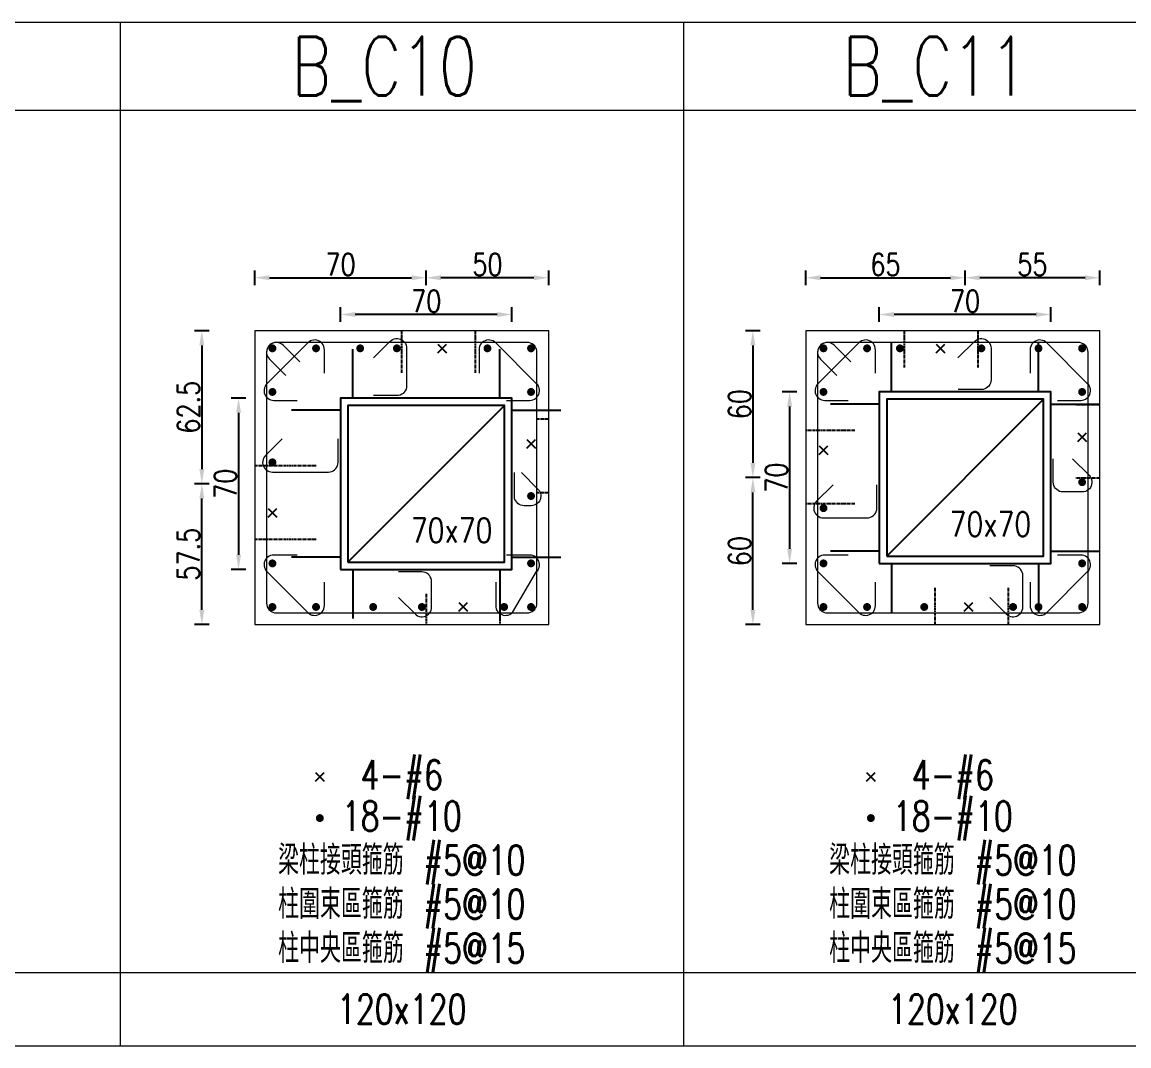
# Model space of a CAD drawing. Header units: millimetres. Extents: x 1453 to 6172, y 54950 to 59013.
# Drawn here: x 4447.1 to 4899, y 55389.2 to 55807.2 of the extents above; entities that cross this region are included whole.
import ezdxf
from ezdxf.enums import TextEntityAlignment as Align

# ---------------------------------------------------------------- set-up
doc = ezdxf.new("R2010")
doc.units = ezdxf.units.MM
doc.linetypes.add('CENTER', pattern=[2, 1.25, -0.25, 0.25, -0.25])
for name, color, linetype in [('SRC鋼梁', 1, 'Continuous'), ('TC-鋼柱', 11, 'Continuous'), ('主筋斷面', 1, 'Continuous'), ('工作筋', 1, 'Continuous'), ('文字-主筋根數', 7, 'Continuous'), ('文字-剪力筋 中央區', 7, 'Continuous'), ('文字-剪力筋-BC', 7, 'Continuous'), ('文字-剪力筋-圍束區', 7, 'Continuous'), ('文字-斷面尺寸', 7, 'Continuous'), ('文字-柱線名稱', 7, 'Continuous'), ('柱斷面線', 4, 'Continuous'), ('標註字', 4, 'Continuous'), ('箍筋線', 1, 'Continuous'), ('網格線', 7, 'Continuous')]:
    doc.layers.add(name, color=color, linetype=linetype)
doc.layers.add('TC-鋼粱(隱藏)', color=183, linetype='CENTER', plot=False)
doc.styles.add('TXT', font='TXT.shx', dxfattribs={"width": 0.8, "bigfont": 'ae.shx'})
doc.dimstyles.new('TC-DIM1(60)', dxfattribs={"dimscale": 0.3, "dimtxt": 30, "dimasz": 20, "dimexe": 10, "dimexo": 10, "dimgap": 3, "dimtad": 1, "dimdec": 1, "dimdsep": 46, "dimtxsty": 'TXT', "dimcen": 1, "dimclrd": 4, "dimclre": 4, "dimclrt": 6, "dimadec": 0, "dimazin": 0, "dimtfac": 1, "dimtdec": 1, "dimtix": 1, "dimtofl": 0, "dimtmove": 2, "dimatfit": 3, "dimfxl": 10, "dimtolj": 1, "dimtzin": 0, "dimarcsym": 0})

# ---------------------------------------------------------------- blocks, each defined once
blk = doc.blocks.new('Circle_Filled')
at = {"const_width": 0.5}
blk.add_lwpolyline([(-0.25, 0, 1), (0.25, 0, 1)], format="xyb", close=True, dxfattribs=at)
blk = doc.blocks.new('*D56')
at = {"layer": 'Defpoints', "color": 0}
for p in [(4612.08, 55702.85), (4612.08, 55687.85), (4542.08, 55681.23)]:
    blk.add_point(p, dxfattribs=at)
at = {"layer": '標註字', "color": 4, "lineweight": -2}
for p, q in [((4542.08, 55699.85), (4542.08, 55705.85)), ((4612.08, 55699.85), (4612.08, 55705.85)), ((4548.08, 55702.85), (4606.08, 55702.85))]:
    blk.add_line(p, q, dxfattribs=at)
at = {"layer": '標註字', "color": 4}
for points in [[(4548.08, 55703.85), (4548.08, 55701.85), (4542.08, 55702.85)], [(4606.08, 55703.85), (4606.08, 55701.85), (4612.08, 55702.85)]]:
    blk.add_solid(points, dxfattribs=at)
at = {"layer": '標註字', "color": 6, "insert": (4577.08, 55708.25), "char_height": 9, "attachment_point": 5, "style": 'TXT'}
blk.add_mtext('\\A1;70', dxfattribs=at)
blk = doc.blocks.new('*D57')
at = {"layer": 'Defpoints', "color": 0}
for p in [(4612.08, 55702.85), (4612.08, 55687.85), (4662.08, 55681.23)]:
    blk.add_point(p, dxfattribs=at)
at = {"layer": '標註字', "color": 4, "lineweight": -2}
for p, q in [((4612.08, 55699.85), (4612.08, 55705.85)), ((4662.08, 55699.85), (4662.08, 55705.85)), ((4656.08, 55702.85), (4618.08, 55702.85))]:
    blk.add_line(p, q, dxfattribs=at)
at = {"layer": '標註字', "color": 4}
for points in [[(4618.08, 55703.85), (4618.08, 55701.85), (4612.08, 55702.85)], [(4656.08, 55703.85), (4656.08, 55701.85), (4662.08, 55702.85)]]:
    blk.add_solid(points, dxfattribs=at)
at = {"layer": '標註字', "color": 6, "insert": (4637.08, 55708.25), "char_height": 9, "attachment_point": 5, "style": 'TXT'}
blk.add_mtext('\\A1;50', dxfattribs=at)
blk = doc.blocks.new('*D58')
at = {"layer": 'Defpoints', "color": 0}
for p in [(4520.46, 55618.73), (4535.46, 55618.73), (4542.08, 55561.23)]:
    blk.add_point(p, dxfattribs=at)
at = {"layer": '標註字', "color": 4, "lineweight": -2}
for p, q in [((4523.46, 55618.73), (4517.46, 55618.73)), ((4520.46, 55567.23), (4520.46, 55612.73)), ((4523.46, 55561.23), (4517.46, 55561.23))]:
    blk.add_line(p, q, dxfattribs=at)
at = {"layer": '標註字', "color": 4}
for points in [[(4519.46, 55612.73), (4521.46, 55612.73), (4520.46, 55618.73)], [(4519.46, 55567.23), (4521.46, 55567.23), (4520.46, 55561.23)]]:
    blk.add_solid(points, dxfattribs=at)
at = {"layer": '標註字', "color": 6, "insert": (4515.06, 55589.98), "char_height": 9, "attachment_point": 5, "rotation": 90, "style": 'TXT'}
blk.add_mtext('\\A1;57.5', dxfattribs=at)
blk = doc.blocks.new('*D59')
at = {"layer": 'Defpoints', "color": 0}
for p in [(4542.08, 55681.23), (4520.46, 55618.73), (4535.46, 55618.73)]:
    blk.add_point(p, dxfattribs=at)
at = {"layer": '標註字', "color": 4, "lineweight": -2}
for p, q in [((4523.46, 55681.23), (4517.46, 55681.23)), ((4520.46, 55675.23), (4520.46, 55624.73)), ((4523.46, 55618.73), (4517.46, 55618.73))]:
    blk.add_line(p, q, dxfattribs=at)
at = {"layer": '標註字', "color": 4}
for points in [[(4519.46, 55675.23), (4521.46, 55675.23), (4520.46, 55681.23)], [(4519.46, 55624.73), (4521.46, 55624.73), (4520.46, 55618.73)]]:
    blk.add_solid(points, dxfattribs=at)
at = {"layer": '標註字', "color": 6, "insert": (4515.06, 55649.98), "char_height": 9, "attachment_point": 5, "rotation": 90, "style": 'TXT'}
blk.add_mtext('\\A1;62.5', dxfattribs=at)
blk = doc.blocks.new('*D60')
at = {"layer": 'Defpoints', "color": 0}
for p in [(4577.08, 55653.73), (4535.46, 55583.73), (4577.08, 55583.73)]:
    blk.add_point(p, dxfattribs=at)
at = {"layer": '標註字', "color": 4, "lineweight": -2}
for p, q in [((4538.46, 55653.73), (4532.46, 55653.73)), ((4535.46, 55647.73), (4535.46, 55589.73)), ((4538.46, 55583.73), (4532.46, 55583.73))]:
    blk.add_line(p, q, dxfattribs=at)
at = {"layer": '標註字', "color": 4}
for points in [[(4534.46, 55647.73), (4536.46, 55647.73), (4535.46, 55653.73)], [(4534.46, 55589.73), (4536.46, 55589.73), (4535.46, 55583.73)]]:
    blk.add_solid(points, dxfattribs=at)
at = {"layer": '標註字', "color": 6, "insert": (4530.06, 55618.73), "char_height": 9, "attachment_point": 5, "rotation": 90, "style": 'TXT'}
blk.add_mtext('\\A1;70', dxfattribs=at)
blk = doc.blocks.new('*D61')
at = {"layer": 'Defpoints', "color": 0}
for p in [(4577.08, 55687.85), (4577.08, 55653.73), (4647.08, 55653.73)]:
    blk.add_point(p, dxfattribs=at)
at = {"layer": '標註字', "color": 4, "lineweight": -2}
for p, q in [((4577.08, 55684.85), (4577.08, 55690.85)), ((4641.08, 55687.85), (4583.08, 55687.85)), ((4647.08, 55684.85), (4647.08, 55690.85))]:
    blk.add_line(p, q, dxfattribs=at)
at = {"layer": '標註字', "color": 4}
for points in [[(4583.08, 55688.85), (4583.08, 55686.85), (4577.08, 55687.85)], [(4641.08, 55688.85), (4641.08, 55686.85), (4647.08, 55687.85)]]:
    blk.add_solid(points, dxfattribs=at)
at = {"layer": '標註字', "color": 6, "insert": (4612.08, 55693.25), "char_height": 9, "attachment_point": 5, "style": 'TXT'}
blk.add_mtext('\\A1;70', dxfattribs=at)
blk = doc.blocks.new('*D62')
at = {"layer": 'Defpoints', "color": 0}
for p in [(4832.08, 55702.85), (4832.08, 55687.85), (4767.08, 55681.23)]:
    blk.add_point(p, dxfattribs=at)
at = {"layer": '標註字', "color": 4, "lineweight": -2}
for p, q in [((4767.08, 55699.85), (4767.08, 55705.85)), ((4832.08, 55699.85), (4832.08, 55705.85)), ((4773.08, 55702.85), (4826.08, 55702.85))]:
    blk.add_line(p, q, dxfattribs=at)
at = {"layer": '標註字', "color": 4}
for points in [[(4773.08, 55703.85), (4773.08, 55701.85), (4767.08, 55702.85)], [(4826.08, 55703.85), (4826.08, 55701.85), (4832.08, 55702.85)]]:
    blk.add_solid(points, dxfattribs=at)
at = {"layer": '標註字', "color": 6, "insert": (4799.58, 55708.25), "char_height": 9, "attachment_point": 5, "style": 'TXT'}
blk.add_mtext('\\A1;65', dxfattribs=at)
blk = doc.blocks.new('*D63')
at = {"layer": 'Defpoints', "color": 0}
for p in [(4832.08, 55702.85), (4832.08, 55687.85), (4887.08, 55681.23)]:
    blk.add_point(p, dxfattribs=at)
at = {"layer": '標註字', "color": 4, "lineweight": -2}
for p, q in [((4832.08, 55699.85), (4832.08, 55705.85)), ((4887.08, 55699.85), (4887.08, 55705.85)), ((4881.08, 55702.85), (4838.08, 55702.85))]:
    blk.add_line(p, q, dxfattribs=at)
at = {"layer": '標註字', "color": 4}
for points in [[(4838.08, 55703.85), (4838.08, 55701.85), (4832.08, 55702.85)], [(4881.08, 55703.85), (4881.08, 55701.85), (4887.08, 55702.85)]]:
    blk.add_solid(points, dxfattribs=at)
at = {"layer": '標註字', "color": 6, "insert": (4859.58, 55708.25), "char_height": 9, "attachment_point": 5, "style": 'TXT'}
blk.add_mtext('\\A1;55', dxfattribs=at)
blk = doc.blocks.new('*D64')
at = {"layer": 'Defpoints', "color": 0}
for p in [(4745.46, 55621.23), (4760.46, 55621.23), (4767.08, 55561.23)]:
    blk.add_point(p, dxfattribs=at)
at = {"layer": '標註字', "color": 4, "lineweight": -2}
for p, q in [((4748.46, 55621.23), (4742.46, 55621.23)), ((4745.46, 55567.23), (4745.46, 55615.23)), ((4748.46, 55561.23), (4742.46, 55561.23))]:
    blk.add_line(p, q, dxfattribs=at)
at = {"layer": '標註字', "color": 4}
for points in [[(4744.46, 55615.23), (4746.46, 55615.23), (4745.46, 55621.23)], [(4744.46, 55567.23), (4746.46, 55567.23), (4745.46, 55561.23)]]:
    blk.add_solid(points, dxfattribs=at)
at = {"layer": '標註字', "color": 6, "insert": (4740.06, 55591.23), "char_height": 9, "attachment_point": 5, "rotation": 90, "style": 'TXT'}
blk.add_mtext('\\A1;60', dxfattribs=at)
blk = doc.blocks.new('*D65')
at = {"layer": 'Defpoints', "color": 0}
for p in [(4767.08, 55681.23), (4745.46, 55621.23), (4760.46, 55621.23)]:
    blk.add_point(p, dxfattribs=at)
at = {"layer": '標註字', "color": 4, "lineweight": -2}
for p, q in [((4748.46, 55681.23), (4742.46, 55681.23)), ((4745.46, 55675.23), (4745.46, 55627.23)), ((4748.46, 55621.23), (4742.46, 55621.23))]:
    blk.add_line(p, q, dxfattribs=at)
at = {"layer": '標註字', "color": 4}
for points in [[(4744.46, 55675.23), (4746.46, 55675.23), (4745.46, 55681.23)], [(4744.46, 55627.23), (4746.46, 55627.23), (4745.46, 55621.23)]]:
    blk.add_solid(points, dxfattribs=at)
at = {"layer": '標註字', "color": 6, "insert": (4740.06, 55651.23), "char_height": 9, "attachment_point": 5, "rotation": 90, "style": 'TXT'}
blk.add_mtext('\\A1;60', dxfattribs=at)
blk = doc.blocks.new('*D66')
at = {"layer": 'Defpoints', "color": 0}
for p in [(4797.08, 55656.23), (4760.46, 55586.23), (4797.08, 55586.23)]:
    blk.add_point(p, dxfattribs=at)
at = {"layer": '標註字', "color": 4, "lineweight": -2}
for p, q in [((4763.46, 55656.23), (4757.46, 55656.23)), ((4760.46, 55650.23), (4760.46, 55592.23)), ((4763.46, 55586.23), (4757.46, 55586.23))]:
    blk.add_line(p, q, dxfattribs=at)
at = {"layer": '標註字', "color": 4}
for points in [[(4759.46, 55650.23), (4761.46, 55650.23), (4760.46, 55656.23)], [(4759.46, 55592.23), (4761.46, 55592.23), (4760.46, 55586.23)]]:
    blk.add_solid(points, dxfattribs=at)
at = {"layer": '標註字', "color": 6, "insert": (4755.06, 55621.23), "char_height": 9, "attachment_point": 5, "rotation": 90, "style": 'TXT'}
blk.add_mtext('\\A1;70', dxfattribs=at)
blk = doc.blocks.new('*D67')
at = {"layer": 'Defpoints', "color": 0}
for p in [(4797.08, 55687.85), (4797.08, 55656.23), (4867.08, 55656.23)]:
    blk.add_point(p, dxfattribs=at)
at = {"layer": '標註字', "color": 4, "lineweight": -2}
for p, q in [((4797.08, 55684.85), (4797.08, 55690.85)), ((4861.08, 55687.85), (4803.08, 55687.85)), ((4867.08, 55684.85), (4867.08, 55690.85))]:
    blk.add_line(p, q, dxfattribs=at)
at = {"layer": '標註字', "color": 4}
for points in [[(4803.08, 55688.85), (4803.08, 55686.85), (4797.08, 55687.85)], [(4861.08, 55688.85), (4861.08, 55686.85), (4867.08, 55687.85)]]:
    blk.add_solid(points, dxfattribs=at)
at = {"layer": '標註字', "color": 6, "insert": (4832.08, 55693.25), "char_height": 9, "attachment_point": 5, "style": 'TXT'}
blk.add_mtext('\\A1;70', dxfattribs=at)
blk = doc.blocks.new('x')
at = {"layer": '工作筋'}
for p, q in [((-1.77, -1.77), (1.77, 1.77)), ((-1.77, 1.77), (1.77, -1.77))]:
    blk.add_line(p, q, dxfattribs=at)
blk = doc.blocks.new('-70x70')
for points in [[(0, 0), (70, 0), (70, 70), (0, 70)], [(3, 3), (67, 3), (67, 67), (3, 67)]]:
    blk.add_lwpolyline(points, close=True)
at = {"layer": 'Defpoints', "color": 2}
for p, q in [((5, 85), (5, 90)), ((65, 85), (65, 90)), ((-15, 65), (-20, 65)), ((85, 65), (90, 65)), ((-15, 5), (-20, 5)), ((85, 5), (90, 5)), ((5, -15), (5, -20)), ((65, -15), (65, -20))]:
    blk.add_line(p, q, dxfattribs=at)
at = {"layer": 'Defpoints'}
for p, q in [((5, 70), (5, 85)), ((65, 70), (65, 85)), ((0, 65), (-15, 65)), ((3, 3), (67, 67)), ((70, 65), (85, 65)), ((0, 5), (-15, 5)), ((70, 5), (85, 5)), ((5, 0), (5, -15)), ((65, 0), (65, -15))]:
    blk.add_line(p, q, dxfattribs=at)
at = {"layer": 'Defpoints', "style": 'TXT', "width": 0.8}
blk.add_text('70x70', height=10, dxfattribs=at).set_placement((62, 8), align=Align.BOTTOM_RIGHT)

msp = doc.modelspace()

# ---------------------------------------------------------------- linework, layer by layer
at = {"layer": 'TC-鋼粱(隱藏)'}
for p, q in [((4602, 55681.23), (4602, 55663.73)), ((4632, 55681.23), (4632, 55663.73)), ((4807.25, 55681.23), (4807.25, 55666.23)), ((4837.25, 55681.23), (4837.25, 55666.23)), ((4887.08, 55651.01), (4877.08, 55651.01)), ((4662.08, 55645.05), (4657.08, 55645.05)), ((4787.08, 55640.55), (4767.08, 55640.55)), ((4567.08, 55626.04), (4542.08, 55626.04)), ((4887.08, 55621.01), (4877.08, 55621.01)), ((4662.08, 55615.05), (4657.08, 55615.05)), ((4787.08, 55610.55), (4767.08, 55610.55)), ((4567.08, 55596.04), (4542.08, 55596.04)), ((4612.08, 55573.73), (4612.08, 55561.23)), ((4642.08, 55573.73), (4642.08, 55561.23)), ((4819.75, 55576.23), (4819.75, 55561.23)), ((4849.75, 55576.23), (4849.75, 55561.23))]:
    msp.add_line(p, q, dxfattribs=at)
at = {"layer": '柱斷面線', "lineweight": 5}
for points in [[(4542.08, 55561.23), (4662.08, 55561.23), (4662.08, 55681.23), (4542.08, 55681.23), (4542.08, 55561.23)], [(4767.08, 55561.23), (4887.08, 55561.23), (4887.08, 55681.23), (4767.08, 55681.23), (4767.08, 55561.23)]]:
    msp.add_lwpolyline(points, dxfattribs=at)
at = {"layer": '箍筋線', "lineweight": 5}
for points in [[(4570.51, 55663.94), (4570.51, 55673.48), (4570.45, 55674.14), (4570.29, 55674.79), (4570.01, 55675.4), (4569.64, 55675.96), (4569.18, 55676.44), (4568.65, 55676.84), (4568.06, 55677.15), (4567.42, 55677.35), (4566.76, 55677.45), (4566.09, 55677.43), (4565.43, 55677.3), (4564.81, 55677.06), (4564.23, 55676.72), (4563.72, 55676.29), (4547.02, 55659.59), (4546.59, 55659.07), (4546.25, 55658.5), (4546.01, 55657.87), (4545.88, 55657.22), (4545.86, 55656.55), (4545.95, 55655.89), (4546.16, 55655.25), (4546.46, 55654.66), (4546.87, 55654.13), (4547.35, 55653.67), (4547.91, 55653.3), (4548.52, 55653.02), (4549.16, 55652.86), (4549.83, 55652.8), (4559.37, 55652.8)], [(4590.52, 55670.11), (4597.27, 55676.86), (4597.78, 55677.29), (4598.36, 55677.63), (4598.98, 55677.87), (4599.64, 55678), (4600.3, 55678.02), (4600.97, 55677.92), (4601.6, 55677.72), (4602.2, 55677.41), (4602.73, 55677.01), (4603.19, 55676.52), (4603.56, 55675.97), (4603.83, 55675.36), (4604, 55674.71), (4604.06, 55674.05), (4604.06, 55658.7), (4604, 55658.01), (4603.82, 55657.34), (4603.52, 55656.71), (4603.13, 55656.15), (4602.64, 55655.66), (4602.07, 55655.26), (4601.44, 55654.97), (4600.77, 55654.79), (4600.08, 55654.73), (4590.54, 55654.73)], [(4644.79, 55652.8), (4654.33, 55652.8), (4655, 55652.86), (4655.65, 55653.02), (4656.26, 55653.3), (4656.81, 55653.67), (4657.3, 55654.13), (4657.7, 55654.66), (4658.01, 55655.25), (4658.21, 55655.89), (4658.3, 55656.55), (4658.28, 55657.22), (4658.15, 55657.87), (4657.92, 55658.5), (4657.58, 55659.07), (4657.14, 55659.59), (4640.44, 55676.29), (4639.93, 55676.72), (4639.35, 55677.06), (4638.73, 55677.3), (4638.08, 55677.43), (4637.41, 55677.45), (4636.75, 55677.35), (4636.11, 55677.15), (4635.52, 55676.84), (4634.98, 55676.44), (4634.52, 55675.96), (4634.15, 55675.4), (4633.88, 55674.79), (4633.71, 55674.14), (4633.66, 55673.48), (4633.66, 55663.94)], [(4795.51, 55663.94), (4795.51, 55673.48), (4795.45, 55674.14), (4795.29, 55674.79), (4795.01, 55675.4), (4794.64, 55675.96), (4794.18, 55676.44), (4793.65, 55676.84), (4793.06, 55677.15), (4792.42, 55677.35), (4791.76, 55677.45), (4791.09, 55677.43), (4790.43, 55677.3), (4789.81, 55677.06), (4789.23, 55676.72), (4788.72, 55676.29), (4772.02, 55659.59), (4771.59, 55659.07), (4771.25, 55658.5), (4771.01, 55657.87), (4770.88, 55657.22), (4770.86, 55656.55), (4770.95, 55655.89), (4771.16, 55655.25), (4771.46, 55654.66), (4771.87, 55654.13), (4772.35, 55653.67), (4772.91, 55653.3), (4773.52, 55653.02), (4774.16, 55652.86), (4774.83, 55652.8), (4784.37, 55652.8)], [(4829.19, 55670.11), (4835.94, 55676.86), (4836.45, 55677.29), (4837.02, 55677.63), (4837.65, 55677.87), (4838.3, 55678), (4838.97, 55678.02), (4839.63, 55677.92), (4840.27, 55677.72), (4840.86, 55677.41), (4841.4, 55677.01), (4841.86, 55676.52), (4842.23, 55675.97), (4842.5, 55675.36), (4842.67, 55674.71), (4842.72, 55674.05), (4842.72, 55661.2), (4842.66, 55660.51), (4842.48, 55659.84), (4842.19, 55659.21), (4841.79, 55658.65), (4841.3, 55658.16), (4840.74, 55657.76), (4840.11, 55657.47), (4839.44, 55657.29), (4838.75, 55657.23), (4829.21, 55657.23)], [(4869.79, 55652.8), (4879.33, 55652.8), (4880, 55652.86), (4880.65, 55653.02), (4881.26, 55653.3), (4881.81, 55653.67), (4882.3, 55654.13), (4882.7, 55654.66), (4883.01, 55655.25), (4883.21, 55655.89), (4883.3, 55656.55), (4883.28, 55657.22), (4883.15, 55657.87), (4882.92, 55658.5), (4882.58, 55659.07), (4882.14, 55659.59), (4865.44, 55676.29), (4864.93, 55676.72), (4864.35, 55677.06), (4863.73, 55677.3), (4863.08, 55677.43), (4862.41, 55677.45), (4861.75, 55677.35), (4861.11, 55677.15), (4860.52, 55676.84), (4859.98, 55676.44), (4859.52, 55675.96), (4859.15, 55675.4), (4858.88, 55674.79), (4858.71, 55674.14), (4858.66, 55673.48), (4858.66, 55663.94)], [(4560.41, 55668.52), (4553.66, 55675.27), (4553.15, 55675.7), (4552.58, 55676.04), (4551.95, 55676.28), (4551.3, 55676.41), (4550.63, 55676.43), (4549.97, 55676.33), (4549.33, 55676.13), (4548.74, 55675.82), (4548.2, 55675.42), (4547.74, 55674.93), (4547.37, 55674.38), (4547.1, 55673.77), (4546.93, 55673.12), (4546.88, 55672.46), (4546.88, 55570), (4546.94, 55569.31), (4547.12, 55568.64), (4547.41, 55568.01), (4547.81, 55567.44), (4548.3, 55566.95), (4548.86, 55566.55), (4549.49, 55566.26), (4550.16, 55566.08), (4550.85, 55566.02), (4653.31, 55566.02), (4654, 55566.08), (4654.67, 55566.26), (4655.3, 55566.55), (4655.87, 55566.95), (4656.36, 55567.44), (4656.75, 55568.01), (4657.05, 55568.64), (4657.23, 55569.31), (4657.29, 55570), (4657.29, 55672.46), (4657.23, 55673.15), (4657.05, 55673.82), (4656.75, 55674.44), (4656.36, 55675.01), (4655.87, 55675.5), (4655.3, 55675.9), (4654.67, 55676.19), (4654, 55676.37), (4653.31, 55676.43), (4550.85, 55676.43), (4550.19, 55676.38), (4549.54, 55676.21), (4548.93, 55675.94), (4548.37, 55675.56), (4547.89, 55675.11), (4547.49, 55674.57), (4547.18, 55673.98), (4546.98, 55673.34), (4546.88, 55672.68), (4546.9, 55672.01), (4547.03, 55671.36), (4547.27, 55670.73), (4547.61, 55670.16), (4548.04, 55669.65), (4554.79, 55662.9)], [(4785.41, 55668.52), (4778.66, 55675.27), (4778.15, 55675.7), (4777.58, 55676.04), (4776.95, 55676.28), (4776.3, 55676.41), (4775.63, 55676.43), (4774.97, 55676.33), (4774.33, 55676.13), (4773.74, 55675.82), (4773.2, 55675.42), (4772.74, 55674.93), (4772.37, 55674.38), (4772.1, 55673.77), (4771.93, 55673.12), (4771.88, 55672.46), (4771.88, 55570), (4771.94, 55569.31), (4772.12, 55568.64), (4772.41, 55568.01), (4772.81, 55567.44), (4773.3, 55566.95), (4773.86, 55566.55), (4774.49, 55566.26), (4775.16, 55566.08), (4775.85, 55566.02), (4878.31, 55566.02), (4879, 55566.08), (4879.67, 55566.26), (4880.3, 55566.55), (4880.87, 55566.95), (4881.36, 55567.44), (4881.75, 55568.01), (4882.05, 55568.64), (4882.23, 55569.31), (4882.29, 55570), (4882.29, 55672.46), (4882.23, 55673.15), (4882.05, 55673.82), (4881.75, 55674.44), (4881.36, 55675.01), (4880.87, 55675.5), (4880.3, 55675.9), (4879.67, 55676.19), (4879, 55676.37), (4878.31, 55676.43), (4775.85, 55676.43), (4775.19, 55676.38), (4774.54, 55676.21), (4773.93, 55675.94), (4773.37, 55675.56), (4772.89, 55675.11), (4772.49, 55674.57), (4772.18, 55673.98), (4771.98, 55673.34), (4771.88, 55672.68), (4771.9, 55672.01), (4772.03, 55671.36), (4772.27, 55670.73), (4772.61, 55670.16), (4773.04, 55669.65), (4779.79, 55662.9)], [(4553.2, 55637.05), (4546.45, 55630.3), (4546.02, 55629.79), (4545.68, 55629.22), (4545.44, 55628.59), (4545.31, 55627.94), (4545.29, 55627.27), (4545.39, 55626.61), (4545.59, 55625.97), (4545.9, 55625.38), (4546.3, 55624.84), (4546.78, 55624.38), (4547.34, 55624.01), (4547.95, 55623.74), (4548.6, 55623.57), (4549.26, 55623.52), (4572.11, 55623.52), (4572.8, 55623.58), (4573.47, 55623.76), (4574.09, 55624.05), (4574.66, 55624.45), (4575.15, 55624.94), (4575.55, 55625.5), (4575.84, 55626.13), (4576.02, 55626.8), (4576.08, 55627.49), (4576.08, 55637.03)], [(4875.97, 55628.93), (4882.71, 55622.19), (4883.14, 55621.68), (4883.48, 55621.1), (4883.72, 55620.48), (4883.85, 55619.82), (4883.87, 55619.15), (4883.78, 55618.49), (4883.57, 55617.85), (4883.27, 55617.26), (4882.87, 55616.73), (4882.38, 55616.27), (4881.82, 55615.9), (4881.21, 55615.62), (4880.57, 55615.46), (4879.9, 55615.4), (4872.06, 55615.4), (4871.37, 55615.46), (4870.7, 55615.64), (4870.07, 55615.93), (4869.5, 55616.33), (4869.01, 55616.82), (4868.61, 55617.39), (4868.32, 55618.02), (4868.14, 55618.69), (4868.08, 55619.38), (4868.08, 55628.92)], [(4650.97, 55623.29), (4657.71, 55616.54), (4658.14, 55616.03), (4658.48, 55615.46), (4658.72, 55614.83), (4658.85, 55614.18), (4658.87, 55613.51), (4658.78, 55612.85), (4658.57, 55612.21), (4658.27, 55611.62), (4657.87, 55611.08), (4657.38, 55610.62), (4656.82, 55610.25), (4656.21, 55609.98), (4655.57, 55609.81), (4654.9, 55609.76), (4652.06, 55609.76), (4651.37, 55609.82), (4650.7, 55610), (4650.07, 55610.29), (4649.5, 55610.69), (4649.01, 55611.18), (4648.61, 55611.74), (4648.32, 55612.37), (4648.14, 55613.04), (4648.08, 55613.73), (4648.08, 55623.27)], [(4778.2, 55618.34), (4771.45, 55611.6), (4771.02, 55611.09), (4770.68, 55610.51), (4770.44, 55609.89), (4770.31, 55609.23), (4770.29, 55608.56), (4770.39, 55607.9), (4770.59, 55607.26), (4770.9, 55606.67), (4771.3, 55606.14), (4771.78, 55605.68), (4772.34, 55605.31), (4772.95, 55605.03), (4773.6, 55604.87), (4774.26, 55604.81), (4792.11, 55604.81), (4792.8, 55604.87), (4793.47, 55605.05), (4794.09, 55605.34), (4794.66, 55605.74), (4795.15, 55606.23), (4795.55, 55606.8), (4795.84, 55607.43), (4796.02, 55608.09), (4796.08, 55608.78), (4796.08, 55618.32)], [(4559.37, 55589.65), (4549.83, 55589.65), (4549.16, 55589.6), (4548.52, 55589.43), (4547.91, 55589.16), (4547.35, 55588.79), (4546.87, 55588.33), (4546.46, 55587.79), (4546.16, 55587.2), (4545.95, 55586.56), (4545.86, 55585.9), (4545.88, 55585.23), (4546.01, 55584.58), (4546.25, 55583.95), (4546.59, 55583.38), (4547.02, 55582.87), (4563.72, 55566.16), (4564.23, 55565.73), (4564.81, 55565.39), (4565.43, 55565.15), (4566.09, 55565.02), (4566.76, 55565.01), (4567.42, 55565.1), (4568.06, 55565.3), (4568.65, 55565.61), (4569.18, 55566.01), (4569.64, 55566.5), (4570.01, 55567.05), (4570.29, 55567.66), (4570.45, 55568.31), (4570.51, 55568.97), (4570.51, 55578.51)], [(4640.47, 55578.51), (4640.47, 55568.97), (4640.52, 55568.31), (4640.69, 55567.66), (4640.96, 55567.05), (4641.33, 55566.5), (4641.79, 55566.01), (4642.33, 55565.61), (4642.92, 55565.3), (4643.56, 55565.1), (4644.22, 55565.01), (4644.89, 55565.02), (4645.54, 55565.15), (4646.16, 55565.39), (4646.74, 55565.73), (4647.25, 55566.16), (4657.14, 55582.87), (4657.58, 55583.38), (4657.92, 55583.95), (4658.15, 55584.58), (4658.28, 55585.23), (4658.3, 55585.9), (4658.21, 55586.56), (4658.01, 55587.2), (4657.7, 55587.79), (4657.3, 55588.33), (4656.81, 55588.79), (4656.26, 55589.16), (4655.65, 55589.43), (4655, 55589.6), (4654.33, 55589.65), (4644.79, 55589.65)], [(4784.37, 55589.65), (4774.83, 55589.65), (4774.16, 55589.6), (4773.52, 55589.43), (4772.91, 55589.16), (4772.35, 55588.79), (4771.87, 55588.33), (4771.46, 55587.79), (4771.16, 55587.2), (4770.95, 55586.56), (4770.86, 55585.9), (4770.88, 55585.23), (4771.01, 55584.58), (4771.25, 55583.95), (4771.59, 55583.38), (4772.02, 55582.87), (4788.72, 55566.16), (4789.23, 55565.73), (4789.81, 55565.39), (4790.43, 55565.15), (4791.09, 55565.02), (4791.76, 55565.01), (4792.42, 55565.1), (4793.06, 55565.3), (4793.65, 55565.61), (4794.18, 55566.01), (4794.64, 55566.5), (4795.01, 55567.05), (4795.29, 55567.66), (4795.45, 55568.31), (4795.51, 55568.97), (4795.51, 55578.51)], [(4858.66, 55578.51), (4858.66, 55568.97), (4858.71, 55568.31), (4858.88, 55567.66), (4859.15, 55567.05), (4859.52, 55566.5), (4859.98, 55566.01), (4860.52, 55565.61), (4861.11, 55565.3), (4861.75, 55565.1), (4862.41, 55565.01), (4863.08, 55565.02), (4863.73, 55565.15), (4864.35, 55565.39), (4864.93, 55565.73), (4865.44, 55566.16), (4882.14, 55582.87), (4882.58, 55583.38), (4882.92, 55583.95), (4883.15, 55584.58), (4883.28, 55585.23), (4883.3, 55585.9), (4883.21, 55586.56), (4883.01, 55587.2), (4882.7, 55587.79), (4882.3, 55588.33), (4881.81, 55588.79), (4881.26, 55589.16), (4880.65, 55589.43), (4880, 55589.6), (4879.33, 55589.65), (4869.79, 55589.65)], [(4600.75, 55572.34), (4607.5, 55565.6), (4608.01, 55565.16), (4608.58, 55564.83), (4609.21, 55564.59), (4609.86, 55564.46), (4610.53, 55564.44), (4611.19, 55564.53), (4611.83, 55564.73), (4612.42, 55565.04), (4612.96, 55565.44), (4613.42, 55565.93), (4613.79, 55566.48), (4614.06, 55567.09), (4614.23, 55567.74), (4614.28, 55568.41), (4614.28, 55578.75), (4614.22, 55579.44), (4614.04, 55580.11), (4613.75, 55580.74), (4613.35, 55581.31), (4612.86, 55581.8), (4612.3, 55582.19), (4611.67, 55582.49), (4611, 55582.67), (4610.31, 55582.73), (4600.77, 55582.73)], [(4842.15, 55572.34), (4848.9, 55565.6), (4849.41, 55565.16), (4849.98, 55564.83), (4850.61, 55564.59), (4851.26, 55564.46), (4851.93, 55564.44), (4852.59, 55564.53), (4853.23, 55564.73), (4853.82, 55565.04), (4854.36, 55565.44), (4854.82, 55565.93), (4855.19, 55566.48), (4855.46, 55567.09), (4855.63, 55567.74), (4855.68, 55568.41), (4855.68, 55581.25), (4855.62, 55581.94), (4855.44, 55582.61), (4855.15, 55583.24), (4854.75, 55583.81), (4854.26, 55584.3), (4853.7, 55584.69), (4853.07, 55584.99), (4852.4, 55585.17), (4851.71, 55585.23), (4842.17, 55585.23)]]:
    msp.add_lwpolyline(points, dxfattribs=at)
at = {"layer": '網格線', "lineweight": 5}
for points in [[(4227.08, 55807.23), (4487.08, 55807.23)], [(4487.08, 55807.23), (4717.08, 55807.23)], [(4487.08, 55807.23), (4487.08, 55771.23)], [(4717.08, 55807.23), (4937.08, 55807.23)], [(4717.08, 55807.23), (4717.08, 55771.23)], [(4227.08, 55771.23), (4487.08, 55771.23)], [(4487.08, 55771.23), (4487.08, 55419.23)], [(4487.08, 55771.23), (4717.08, 55771.23)], [(4717.08, 55771.23), (4717.08, 55419.23)], [(4717.08, 55771.23), (4937.08, 55771.23)], [(4227.08, 55419.23), (4487.08, 55419.23)], [(4487.08, 55419.23), (4717.08, 55419.23)], [(4487.08, 55419.23), (4487.08, 55389.23)], [(4717.08, 55419.23), (4937.08, 55419.23)], [(4717.08, 55419.23), (4717.08, 55389.23)], [(4227.08, 55389.23), (4487.08, 55389.23)], [(4487.08, 55389.23), (4717.08, 55389.23)], [(4717.08, 55389.23), (4937.08, 55389.23)]]:
    msp.add_lwpolyline(points, dxfattribs=at)

# ---------------------------------------------------------------- block references
at = {"layer": 'SRC鋼梁', "xscale": -1, "rotation": 180}
for p in [(4618.58, 55674.03), (4822.12, 55674.03), (4654.88, 55634.98), (4879.88, 55637.8), (4774.28, 55632.51), (4549.28, 55606.86), (4627.1, 55568.43), (4833.56, 55568.43), (4568.64, 55499.05), (4793.64, 55499.05)]:
    msp.add_blockref('x', p, dxfattribs=at)
at = {"layer": 'TC-鋼柱'}
for p in [(4577.08, 55583.73), (4797.08, 55586.23)]:
    msp.add_blockref('-70x70', p, dxfattribs=at)
at = {"layer": '主筋斷面', "lineweight": 5, "xscale": 3.220000028610229, "yscale": 3.220000028610229}
for p in [(4549.28, 55674.03), (4567.08, 55674.03), (4585.11, 55674.03), (4600.08, 55674.03), (4637.08, 55674.03), (4654.88, 55674.03), (4774.28, 55674.03), (4792.08, 55674.03), (4805.49, 55674.03), (4838.75, 55674.03), (4862.08, 55674.03), (4879.88, 55674.03), (4549.28, 55656.23), (4654.88, 55656.23), (4774.28, 55656.23), (4879.88, 55656.23), (4549.28, 55627.49), (4879.88, 55619.38), (4654.88, 55613.73), (4774.28, 55608.78), (4549.28, 55586.23), (4654.88, 55586.23), (4774.28, 55586.23), (4879.88, 55586.23), (4549.28, 55568.43), (4567.08, 55568.43), (4590.42, 55568.43), (4610.31, 55568.43), (4643.89, 55568.43), (4654.88, 55568.43), (4774.28, 55568.43), (4792.08, 55568.43), (4815.42, 55568.43), (4851.71, 55568.43), (4862.08, 55568.43), (4879.88, 55568.43), (4568.64, 55482.23), (4793.64, 55482.23)]:
    msp.add_blockref('Circle_Filled', p, dxfattribs=at)

# ---------------------------------------------------------------- texts
at = {"layer": '文字-主筋根數', "style": 'TXT', "width": 0.75}
for s, p in [('4-#6', (4602.08, 55499.05)), ('4-#6', (4827.08, 55499.05)), ('18-#10', (4602.08, 55482.23)), ('18-#10', (4827.08, 55482.23))]:
    msp.add_text(s, height=12, dxfattribs=at).set_placement(p, align=Align.MIDDLE)
at = {"layer": '文字-剪力筋 中央區', "style": 'TXT', "width": 0.75}
for p in [(4602.08, 55428.23), (4827.08, 55428.23)]:
    msp.add_text('柱中央區箍筋 #5@15', height=12, dxfattribs=at).set_placement(p, align=Align.MIDDLE)
at = {"layer": '文字-剪力筋-BC', "style": 'TXT', "width": 0.75}
for p in [(4602.08, 55464.23), (4827.08, 55464.23)]:
    msp.add_text('梁柱接頭箍筋 #5@10', height=12, dxfattribs=at).set_placement(p, align=Align.MIDDLE)
at = {"layer": '文字-剪力筋-圍束區', "style": 'TXT', "width": 0.75}
for p in [(4602.08, 55446.23), (4827.08, 55446.23)]:
    msp.add_text('柱圍束區箍筋 #5@10', height=12, dxfattribs=at).set_placement(p, align=Align.MIDDLE)
at = {"layer": '文字-斷面尺寸', "style": 'TXT', "width": 0.75}
for p in [(4602.08, 55404.23), (4827.08, 55404.23)]:
    msp.add_text('120x120', height=12, dxfattribs=at).set_placement(p, align=Align.MIDDLE)
at = {"layer": '文字-柱線名稱', "style": 'TXT', "width": 0.75}
for s, p in [('B_C10', (4557.08, 55789.23)), ('B_C11', (4782.08, 55789.23))]:
    msp.add_text(s, height=24, dxfattribs=at).set_placement(p, align=Align.MIDDLE_LEFT)

# ---------------------------------------------------------------- dimensions: what is measured, and where the dimension line sits
at = {"layer": '標註字'}
for base, p1, p2, picture, middle in [((4612.08, 55702.85), (4542.08, 55681.23), (4612.08, 55687.85), '*D56', (4577.08, 55708.25)), ((4832.08, 55702.85), (4767.08, 55681.23), (4832.08, 55687.85), '*D62', (4799.58, 55708.25)), ((4577.08, 55687.85), (4647.08, 55653.73), (4577.08, 55653.73), '*D61', (4612.08, 55693.25)), ((4797.08, 55687.85), (4867.08, 55656.23), (4797.08, 55656.23), '*D67', (4832.08, 55693.25))]:
    dim = msp.add_linear_dim(base=base, p1=p1, p2=p2, dimstyle='TC-DIM1(60)', override={"dimfxlon": 1}, dxfattribs=at)
    dim.commit()
    dim.dimension.update_dxf_attribs({"geometry": picture, "text_midpoint": middle})
for base, p1, p2, angle, picture, middle in [((4612.08, 55702.85), (4662.08, 55681.23), (4612.08, 55687.85), 180, '*D57', (4637.08, 55708.25)), ((4832.08, 55702.85), (4887.08, 55681.23), (4832.08, 55687.85), 180, '*D63', (4859.58, 55708.25)), ((4520.46, 55618.73), (4542.08, 55681.23), (4535.46, 55618.73), 270, '*D59', (4515.06, 55649.98)), ((4745.46, 55621.23), (4767.08, 55681.23), (4760.46, 55621.23), 270, '*D65', (4740.06, 55651.23)), ((4760.46, 55586.23), (4797.08, 55656.23), (4797.08, 55586.23), 90, '*D66', (4755.06, 55621.23)), ((4535.46, 55583.73), (4577.08, 55653.73), (4577.08, 55583.73), 90, '*D60', (4530.06, 55618.73)), ((4520.46, 55618.73), (4542.08, 55561.23), (4535.46, 55618.73), 90, '*D58', (4515.06, 55589.98)), ((4745.46, 55621.23), (4767.08, 55561.23), (4760.46, 55621.23), 90, '*D64', (4740.06, 55591.23))]:
    dim = msp.add_linear_dim(base=base, p1=p1, p2=p2, angle=angle, dimstyle='TC-DIM1(60)', override={"dimfxlon": 1}, dxfattribs=at)
    dim.commit()
    dim.dimension.update_dxf_attribs({"geometry": picture, "text_midpoint": middle})

doc.saveas('drawing.dxf')
